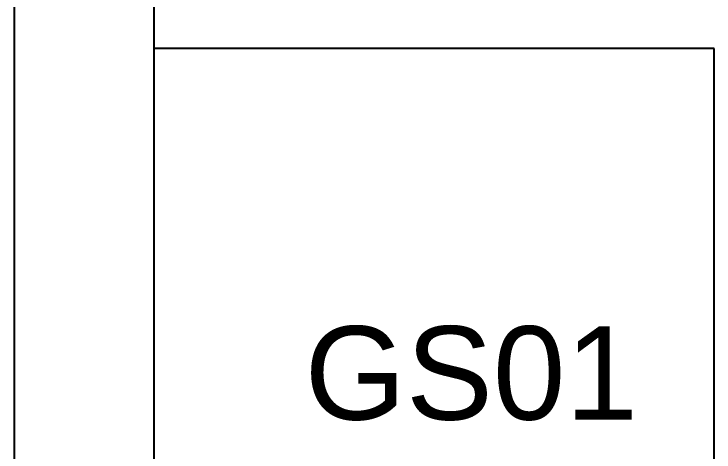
# Model space of a CAD drawing. Header units: centimetres. Extents: x 1014 to 6932, y -804 to 5080.
# Drawn here: x 2007.7 to 2082.7, y 183.5 to 230.4 of the extents above; entities that cross this region are included whole.
import ezdxf

# ---------------------------------------------------------------- set-up
doc = ezdxf.new("R2010")
doc.units = ezdxf.units.CM
doc.header["$MEASUREMENT"] = 0
doc.layers.add('ARS-Dinding', color=7, linetype='Continuous')
doc.layers.add('TEKS', color=7, linetype='Continuous')
doc.styles.get("Standard").update_dxf_attribs({"font": 'arial.ttf'})

msp = doc.modelspace()

# ---------------------------------------------------------------- linework, layer by layer
at = {"layer": 'ARS-Dinding'}
msp.add_line((2007.720792591316, 349.6457511757035), (2007.720792591316, 16.64575117570536), dxfattribs=at)
at = {"layer": 'ARS-Dinding', "flags": 128}
for points in [[(2022.720792591316, 16.64575117570535), (2022.720792591316, 364.6457511757035)], [(2082.720792591316, 226.6457511757054), (2022.720792591316, 226.6457511757054)], [(2082.720792591316, 76.64575117570536), (2082.720792591316, 226.6457511757054)]]:
    msp.add_lwpolyline(points, dxfattribs=at)

# ---------------------------------------------------------------- texts
at = {"layer": 'TEKS', "color": 6, "insert": (2038.852250666867, 196.9360094558712), "char_height": 10, "attachment_point": 1}
msp.add_mtext_dynamic_manual_height_columns('GS01', width=36.90696478491009, gutter_width=1, heights=[0.09099678137961748], dxfattribs=at)

doc.saveas('drawing.dxf')
